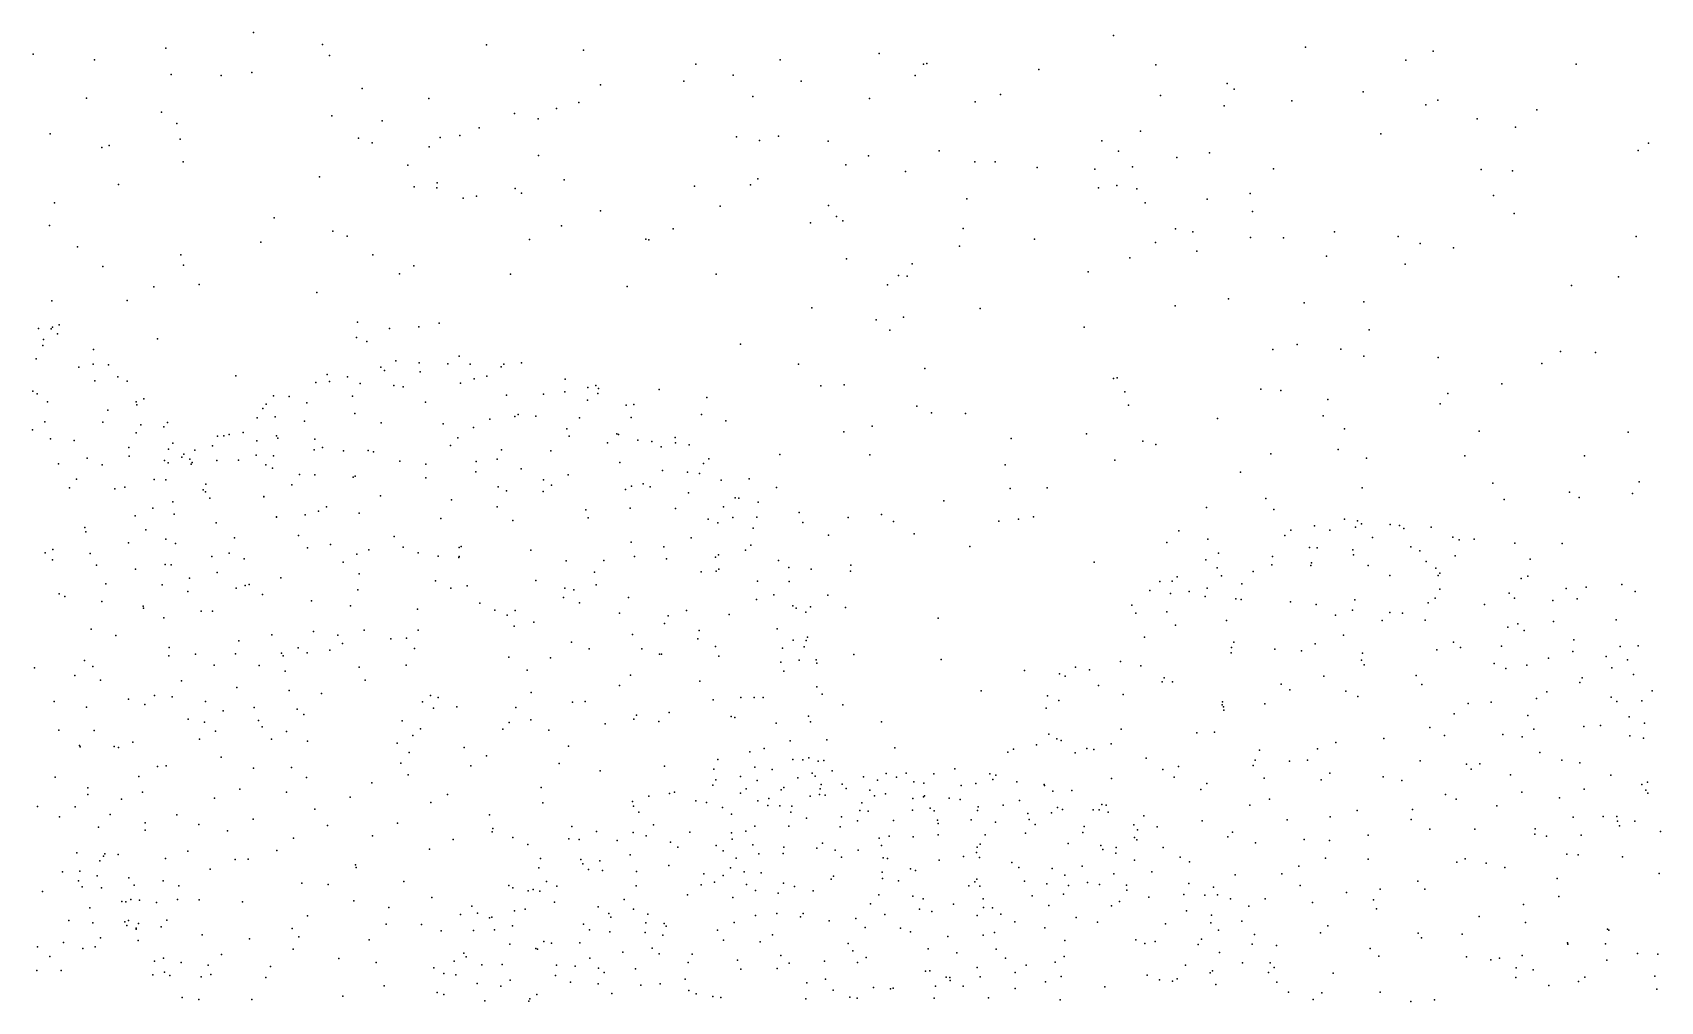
# Model space of a CAD drawing. Header units: metres. Extents: x -23.9 to 23.9, y -28.5 to 28.5.
# Drawn here: x -0.003 to 2.985, y 1.789 to 3.566 of the extents above; entities that cross this region are included whole.
import ezdxf

# ---------------------------------------------------------------- set-up
doc = ezdxf.new("R2010")
doc.units = ezdxf.units.M

msp = doc.modelspace()

# ---------------------------------------------------------------- linework, layer by layer
for p in [(0.4029, 3.566, -3.112), (1.9814, 3.5606, 14.4054), (-0.0019, 3.5265, 9.5436), (0.2415, 3.5375, 12.1666), (0.5292, 3.5441, -2.7626), (0.8306, 3.5435, -12.902), (1.0084, 3.5336, 27.9894), (1.5512, 3.5277, 10.6593), (2.3336, 3.539, 23.3848), (2.5682, 3.5318, 6.6906), (0.1105, 3.5161, 16.7064), (0.5424, 3.5241, -13.6187), (1.2148, 3.5078, 15.714), (1.3696, 3.5161, -24.7997), (1.6327, 3.5078, 19.8928), (1.6387, 3.5096, 18.6406), (1.8444, 3.4983, -0.0805), (2.0588, 3.5067, 18.7747), (2.5181, 3.5155, 7.6229), (2.8306, 3.508, 15.146), (0.2513, 3.4892, 2.0629), (0.3434, 3.4871, 24.3853), (0.3997, 3.4927, 23.6222), (1.0397, 3.4704, -1.5159), (1.1927, 3.477, 27.62), (1.2829, 3.4879, 19.7436), (1.4078, 3.4767, 2.405), (1.6174, 3.4872, 3.5758), (2.1901, 3.4728, 6.4047), (0.0959, 3.4459, 7.9904), (0.6022, 3.4636, 7.7578), (0.7242, 3.4453, 27.621), (1, 3.4378, 11.2897), (1.3194, 3.4487, 5.89), (1.5335, 3.4451, 27.3768), (1.7272, 3.4392, 1.6848), (1.7739, 3.4526, -19.542), (2.0675, 3.4507, -15.387), (2.2027, 3.4625, -0.5218), (2.3086, 3.4406, 19.3652), (2.4396, 3.4572, 8.1499), (2.5767, 3.4419, 25.5462), (0.2338, 3.4201, 1.2332), (0.5463, 3.4132, 10.9875), (0.8815, 3.4178, -21.1698), (0.9253, 3.4076, 17.7802), (0.9586, 3.4269, 13.0618), (2.1844, 3.4318, -0.027), (2.5547, 3.4332, 15.4564), (2.6489, 3.408, -21.6324), (2.7581, 3.4242, 26.7441), (0.0293, 3.38, -3.1974), (0.2617, 3.3991, 14.5991), (0.639, 3.4044, -3.3909), (0.7816, 3.3774, -2.5706), (0.8169, 3.3911, 9.4484), (2.0306, 3.3849, 6.0057), (2.4717, 3.3802, 14.7503), (2.7194, 3.3923, -15.6085), (0.124, 3.3551, 1.5545), (0.1375, 3.359, -2.5721), (0.2678, 3.3706, 17.9415), (0.5952, 3.3724, 11.4791), (0.6204, 3.3637, 13.4826), (0.7254, 3.3565, 1.7998), (0.745, 3.3735, 22.9362), (1.2894, 3.3748, -2.7157), (1.3314, 3.3678, 27.0632), (1.3665, 3.3763, 23.1184), (1.4574, 3.3668, 1.4173), (1.6613, 3.3491, 9.5461), (1.9596, 3.3673, 19.8643), (1.9904, 3.3484, -22.5595), (2.9443, 3.35, 13.5105), (2.9631, 3.3631, 22.7937), (0.2737, 3.3292, -3.4698), (0.6862, 3.3229, -15.1276), (0.926, 3.3403, 5.7624), (1.4899, 3.3234, -24.2655), (1.5316, 3.3398, 23.432), (1.7268, 3.3289, 15.6051), (1.7642, 3.3292, 2.6586), (1.8411, 3.3186, -1.232), (2.0163, 3.3197, -23.2482), (2.0976, 3.337, -17.1348), (2.1576, 3.3455, 3.0368), (0.1549, 3.2874, -19.9756), (0.5236, 3.3012, 9.101), (0.7398, 3.2904, -20.458), (0.9732, 3.2959, 16.0378), (1.3286, 3.2975, -21.5899), (1.5995, 3.3112, -18.5351), (1.9469, 3.3157, -0.7942), (2.2747, 3.3161, 15.7111), (2.6559, 3.315, 22.3293), (2.7135, 3.3125, 17.0164), (0.6977, 3.283, 5.3738), (0.7391, 3.2812, -1.7945), (0.7877, 3.2624, 16.5602), (0.8121, 3.2657, 9.9437), (0.8832, 3.2803, 14.2068), (0.8944, 3.2715, 7.8658), (1.2124, 3.2845, 0.5685), (1.3152, 3.2869, 16.8019), (1.7121, 3.2611, 10.8182), (1.9535, 3.2815, 3.3209), (1.9875, 3.2858, -2.3519), (2.0238, 3.2792, 1.7654), (2.1533, 3.2605, 27.1338), (2.232, 3.2711, -1.6731), (2.6786, 3.2672, -13.9749), (0.0373, 3.2538, 9.7411), (1.0397, 3.2391, 18.9931), (1.259, 3.2477, 24.0767), (1.4583, 3.249, 26.7028), (1.4725, 3.2285, 0.7875), (2.0392, 3.254, -22.0599), (2.2363, 3.2376, 22.4259), (2.7169, 3.234, -20.5076), (0.0285, 3.2124, -3.8068), (0.4406, 3.2262, 10.5072), (0.5482, 3.2017, -14.5043), (0.9681, 3.2118, 4.6932), (1.1728, 3.206, -14.4661), (1.4251, 3.2173, 3.9338), (1.4846, 3.2207, 10.1591), (1.7052, 3.2067, 27.1903), (2.0951, 3.2063, 17.3598), (2.127, 3.2004, 5.7233), (2.3867, 3.2005, -21.1891), (0.0795, 3.173, 16.7317), (0.4159, 3.1815, -12.465), (0.5745, 3.1926, 13.7819), (0.9092, 3.1862, 8.9874), (1.1228, 3.1869, -18.4403), (1.1285, 3.1861, 9.5283), (1.6984, 3.1745, 2.1843), (1.8365, 3.1873, 18.5827), (2.0583, 3.1813, -2.002), (2.233, 3.1903, -25.6652), (2.2933, 3.1896, 2.2371), (2.5039, 3.1919, -19.8743), (2.5444, 3.1789, 13.4713), (2.6056, 3.1711, 22.9679), (2.9404, 3.1918, -1.0533), (0.2695, 3.1586, -17.9841), (0.2742, 3.1396, 7.968), (0.6218, 3.1582, 24.264), (0.6971, 3.138, 16.1615), (1.4911, 3.1512, -13.8661), (1.6117, 3.1416, -15.3665), (2.0114, 3.153, 26.7401), (2.1343, 3.1653, 14.4776), (2.3724, 3.1561, -0.6689), (2.5169, 3.1411, 22.5919), (0.1258, 3.1371, 12.2695), (0.6707, 3.1237, -18.7158), (0.8741, 3.1231, 12.9178), (1.2522, 3.1228, 8.2225), (1.5863, 3.1205, 17.0781), (1.6023, 3.1194, 11.1532), (1.9346, 3.1272, 15.8561), (2.9082, 3.1181, 10.628), (0.2196, 3.0996, 14.0175), (0.303, 3.1042, -3.9827), (0.5189, 3.0891, 1.7014), (1.0887, 3.1006, 22.8551), (1.5662, 3.1034, 8.4659), (2.1924, 3.0778, 18.8182), (2.822, 3.1019, 17.5496), (0.0327, 3.0738, 9.2968), (0.1707, 3.0746, 11.6395), (1.4275, 3.0609, 12.0094), (1.7364, 3.0601, 23.0349), (2.0946, 3.0647, 13.88), (2.3313, 3.0703, 19.4308), (2.4408, 3.072, 6.571), (0.008, 3.0231, -20.4922), (0.0313, 3.0225, 17.7119), (0.0335, 3.0258, -10.8377), (0.0459, 3.0299, -10.7139), (0.5935, 3.0348, -3.6328), (0.6521, 3.0231, 22.8812), (0.7063, 3.0265, -2.1313), (0.7437, 3.0328, 5.013), (1.5456, 3.0389, 7.9601), (1.5706, 3.0202, 5.8874), (1.5958, 3.0438, 23.6385), (1.9272, 3.0258, -23.9594), (2.4504, 3.0206, 14.5598), (0.0161, 2.9919, -10.9807), (0.0172, 3.0029, -10.5123), (0.0431, 3.0135, -10.5876), (0.2262, 3.0046, 25.0726), (0.5917, 3.0066, -13.2089), (0.6106, 2.9992, 10.2148), (1.2967, 2.9943, 11.442), (2.3183, 2.9937, -19.3249), (0.0039, 2.9678, -11.0498), (0.1091, 2.9845, -10.7047), (0.664, 2.9637, -10.1644), (0.7069, 2.9606, -10.0108), (0.7594, 2.9586, -10.2855), (0.78, 2.9723, -10.1675), (0.8944, 2.9603, -10.1595), (2.2737, 2.985, -1.0808), (2.3984, 2.9856, -18.0629), (2.4407, 2.9727, 26.5794), (2.5775, 2.9702, 25.5381), (2.7677, 2.9588, 6.5782), (2.8019, 2.9809, 13.6825), (2.866, 2.9792, -7.1072), (0.0822, 2.9521, -10.5002), (0.1086, 2.9578, -10.9061), (0.1363, 2.9569, -10.8187), (0.1534, 2.9347, 13.2257), (0.3704, 2.9362, -2.2873), (0.5377, 2.939, 13.1843), (0.5753, 2.9348, -9.9873), (0.6364, 2.9525, -10.2354), (0.6429, 2.9461, -9.9636), (0.7083, 2.9436, -9.935), (0.8002, 2.958, -9.9727), (0.8076, 2.9308, -9.8964), (0.8312, 2.936, -10.3275), (0.857, 2.9531, -10.2593), (0.8621, 2.9581, -10.0368), (0.9749, 2.9306, -10.2112), (1.4031, 2.9578, 22.6026), (1.6352, 2.9499, 0.975), (1.9811, 2.9318, -2.2357), (1.9879, 2.9326, 8.4114), (-0.0024, 2.9083, -10.3277), (0.0056, 2.9035, 16.9995), (0.1114, 2.9275, -10.9715), (0.171, 2.9266, -10.643), (0.4392, 2.8996, 0.6578), (0.4679, 2.8986, -10.2412), (0.5168, 2.9244, -10.0745), (0.5423, 2.9258, -10.2365), (0.5841, 2.8994, -9.8683), (0.5986, 2.9223, -10.3283), (0.6601, 2.9186, -9.8802), (0.6775, 2.9161, -10.3792), (0.7825, 2.9228, -10.381), (0.867, 2.9007, -9.8314), (0.935, 2.9028, -10.3716), (0.9744, 2.9069, -9.9258), (1.0161, 2.915, -10.0272), (1.0309, 2.9187, -10.1022), (1.0345, 2.9042, -10.2548), (1.0361, 2.9132, -10.1749), (1.1473, 2.9112, -2.9403), (1.444, 2.9181, 23.9382), (1.4867, 2.92, -2.6763), (2.002, 2.9074, 1.4427), (2.2517, 2.9123, 6.2257), (2.2887, 2.9094, 22.9582), (2.5947, 2.9042, 18.9465), (2.694, 2.9215, -25.9198), (0.0246, 2.8885, -2.4291), (0.1353, 2.8733, -10.4236), (0.1872, 2.8886, -10.9101), (0.1885, 2.8835, 12.5733), (0.2014, 2.8943, -10.8339), (0.4197, 2.8764, -10.0536), (0.4258, 2.8845, -10.1667), (0.5006, 2.8867, -9.9181), (0.7182, 2.8884, -10.4531), (1.0156, 2.8917, -10.3222), (1.0868, 2.8827, -10.0206), (1.101, 2.8838, -10.1495), (1.2349, 2.8969, 7.8677), (1.62, 2.8808, -17.2842), (1.647, 2.8689, 19.8655), (2.0086, 2.8827, 19.7729), (2.3745, 2.8931, -15.9469), (2.581, 2.8849, 10.3068), (0.0194, 2.8522, -11.1776), (0.1263, 2.8517, -11.0713), (0.1959, 2.8463, -10.4871), (0.2378, 2.8432, -10.6305), (0.2451, 2.851, -10.7463), (0.4095, 2.8595, -9.9856), (0.4427, 2.8614, -10.3223), (0.4962, 2.8535, -9.8413), (0.5888, 2.8674, -9.7978), (0.6369, 2.85, -10.4912), (0.7511, 2.8482, -10.5176), (0.8062, 2.8415, -9.7266), (0.8366, 2.8571, -10.4912), (0.8823, 2.8618, 1.8063), (0.8887, 2.8658, 17.5101), (0.9207, 2.8627, -10.4629), (0.9777, 2.8392, 10.082), (1.0011, 2.8593, -10.4159), (1.096, 2.8603, -9.9497), (1.2248, 2.8655, 1.7328), (1.2697, 2.8539, -1.4675), (1.5383, 2.8443, 18.6814), (1.7095, 2.8674, -19.0629), (2.1719, 2.8585, -16.6857), (2.3664, 2.863, 10.8503), (2.4055, 2.839, 3.0801), (-0.0029, 2.8374, -10.2574), (0.03, 2.8207, 17.3825), (0.0734, 2.8179, 25.8499), (0.1873, 2.8322, -10.3814), (0.2544, 2.8128, -10.8651), (0.3366, 2.8261, -10.1061), (0.3479, 2.8265, -18.3731), (0.3577, 2.8291, -10.0255), (0.3838, 2.8327, -10.2917), (0.4087, 2.8174, -9.8748), (0.4448, 2.8263, -10.4116), (0.4475, 2.8221, 10.5288), (0.515, 2.8205, -9.7738), (0.7641, 2.8089, -10.5754), (0.7777, 2.8229, 8.3811), (0.9819, 2.8258, -10.4799), (1.0524, 2.8133, -14.0965), (1.0695, 2.8303, 8.635), (1.0725, 2.8291, -9.8331), (1.1083, 2.8185, -10.378), (1.1336, 2.8161, -20.7426), (1.1769, 2.8236, -10.1997), (1.1773, 2.8137, -9.9815), (1.2022, 2.8098, -10.0737), (1.4864, 2.8339, 15.7377), (1.7935, 2.8213, 17.1375), (1.9315, 2.8299, 16.1064), (2.0352, 2.8169, 5.862), (2.0587, 2.8105, 18.5763), (2.6523, 2.8347, -16.7805), (2.9259, 2.8334, 0.5209), (0.0971, 2.7856, -10.2977), (0.1737, 2.8048, -5.6661), (0.1745, 2.7893, 14.4869), (0.2393, 2.7809, -10.969), (0.2466, 2.8019, -10.3579), (0.2709, 2.7871, -10.5893), (0.2746, 2.7927, 23.5818), (0.2855, 2.7837, -10.6735), (0.2949, 2.7999, 0.9614), (0.3276, 2.8081, -10.2202), (0.3354, 2.7813, -10.3322), (0.3751, 2.7816, -10.3968), (0.4076, 2.7907, 4.6215), (0.4396, 2.7899, 10.875), (0.5142, 2.801, 17.6865), (0.5292, 2.8048, -10.5032), (0.568, 2.7989, 8.737), (0.613, 2.7996, 22.3967), (0.623, 2.7973, -9.6828), (0.6715, 2.7799, 24.1689), (0.8112, 2.7795, 12.6275), (0.8497, 2.7839, 6.0587), (0.858, 2.8009, -9.6792), (0.9482, 2.7989, -9.7085), (1.1512, 2.8061, -9.9115), (1.2384, 2.784, -10.1347), (1.3688, 2.7922, 4.0507), (1.534, 2.7915, 2.9699), (1.9838, 2.7818, 23.334), (2.2698, 2.7933, 0.7817), (2.3939, 2.8015, 22.6275), (2.4457, 2.7854, 2.7432), (2.6263, 2.7899, 16.9266), (2.8459, 2.79, 1.1474), (0.0445, 2.775, -11.2188), (0.1249, 2.7731, -11.1513), (0.2462, 2.7767, -10.4482), (0.2882, 2.7747, -10.8163), (0.2902, 2.7773, -10.0229), (0.4254, 2.7731, -10.4716), (0.4377, 2.7672, -9.7545), (0.487, 2.7552, -9.7014), (0.5151, 2.7547, -10.5631), (0.5854, 2.7504, 16.6458), (0.5893, 2.7527, 16.0729), (0.7189, 2.7491, -9.6157), (0.7191, 2.7743, 5.5816), (0.8106, 2.7601, -9.6277), (0.8942, 2.7661, -1.804), (0.98, 2.7549, -10.5786), (1.0749, 2.7775, -10.4875), (1.1534, 2.7627, -10.4293), (1.1993, 2.7598, -9.8867), (1.2212, 2.7575, -10.3268), (1.2287, 2.7756, -10.2573), (1.7823, 2.7732, -1.705), (2.2142, 2.7597, -18.6573), (0.0649, 2.731, -10.231), (0.078, 2.7467, 13.8243), (0.1481, 2.7291, -10.2968), (0.1662, 2.7325, 12.2671), (0.2205, 2.7461, -10.2739), (0.242, 2.7459, -10.1686), (0.3101, 2.7275, -10.4044), (0.3146, 2.7239, -10.5267), (0.315, 2.7378, 1.3108), (0.473, 2.7367, 23.0817), (0.8515, 2.733, -10.6377), (0.8668, 2.7255, 5.2187), (0.9346, 2.7241, -10.626), (0.9349, 2.7455, 0.5169), (0.9499, 2.7357, -2.362), (1.0855, 2.7279, -10.5403), (1.0968, 2.7343, 22.274), (1.1177, 2.7383, -9.7487), (1.1307, 2.7327, 24.0945), (1.2014, 2.7221, 22.8186), (1.2613, 2.7452, -10.0035), (1.3127, 2.7478, -18.777), (1.3627, 2.7317, 4.5991), (1.7914, 2.7296, 2.3239), (1.8595, 2.731, 22.1335), (2.4376, 2.7311, 1.4027), (2.6778, 2.7397, 18.6173), (2.8182, 2.7232, 13.4493), (2.9342, 2.7207, 15.7502), (2.9461, 2.7418, -16.292), (0.2178, 2.6936, -10.0417), (0.2545, 2.7055, -9.9277), (0.3226, 2.712, -10.6361), (0.4216, 2.7145, 17.011), (0.4217, 2.715, -9.7083), (0.5366, 2.6965, -10.6235), (0.6357, 2.7165, -10.6441), (0.7663, 2.7088, -9.5794), (0.85, 2.6965, -9.583), (1.0129, 2.6905, -10.616), (1.094, 2.694, -9.6807), (1.1772, 2.6932, -9.7631), (1.2656, 2.6964, -10.3384), (1.2867, 2.7127, -10.235), (1.2937, 2.7122, -10.0565), (1.3291, 2.705, 10.1953), (1.6696, 2.7072, -2.4378), (2.152, 2.695, 3.5963), (2.2607, 2.7114, 17.1441), (2.2754, 2.691, 16.0971), (2.6984, 2.7097, 19.2972), (2.8359, 2.7131, 10.1038), (0.1856, 2.6794, -10.1563), (0.2571, 2.6827, -15.1381), (0.3341, 2.6669, -10.8398), (0.4446, 2.6777, -9.6531), (0.4448, 2.6772, -10.6145), (0.4973, 2.6814, -4.9952), (0.5221, 2.6885, -4.1254), (0.5965, 2.6845, -9.589), (0.7463, 2.6747, -10.6894), (0.8786, 2.671, -10.6771), (1.0167, 2.6763, -9.622), (1.2373, 2.6734, -9.8106), (1.2551, 2.6671, -10.4108), (1.2823, 2.6767, 19.4712), (1.3263, 2.6775, -10.132), (1.4042, 2.6856, 0.7373), (1.4113, 2.6674, 11.9774), (1.494, 2.6765, 23.5465), (1.5555, 2.682, -21.1433), (1.5773, 2.669, 10.471), (1.7708, 2.6699, -24.2839), (1.8071, 2.6737, 8.8764), (1.8344, 2.6778, 7.7317), (2.3503, 2.6612, -13.5079), (2.4055, 2.6733, -22.6912), (2.4294, 2.6706, -13.4402), (2.4362, 2.6653, -13.5574), (2.4892, 2.6638, 13.7872), (2.5063, 2.6618, -13.4274), (0.093, 2.6581, -10.217), (0.0951, 2.6506, -11.2466), (0.1733, 2.6303, -10.0436), (0.205, 2.6539, -9.9599), (0.242, 2.6368, -9.8426), (0.3675, 2.6394, -9.687), (0.4853, 2.6435, -9.6066), (0.6607, 2.6418, -6.4986), (1.096, 2.6312, -9.6324), (1.2063, 2.6395, -10.5079), (1.3201, 2.6571, -9.9741), (1.4584, 2.6443, 1.559), (1.6151, 2.6465, 10.8292), (2.079, 2.6308, 8.6476), (2.101, 2.652, -13.8547), (2.1545, 2.637, 2.2532), (2.2958, 2.6437, -13.6075), (2.3065, 2.6534, -13.411), (2.3785, 2.6535, -13.6049), (2.4254, 2.6586, -13.3374), (2.4564, 2.64, -13.6685), (2.5143, 2.6566, -13.5568), (2.5645, 2.659, -13.4851), (2.6044, 2.6408, -13.5703), (2.616, 2.6354, -13.3625), (2.6433, 2.6369, -13.4853), (2.7182, 2.6297, -20.8699), (0.0205, 2.6116, -11.315), (0.0343, 2.6177, -17.9233), (0.1028, 2.6107, -10.1333), (0.2594, 2.6289, -11.0741), (0.3263, 2.6048, -10.9534), (0.3581, 2.6111, 8.1535), (0.3857, 2.6006, -6.1248), (0.5017, 2.6207, -10.6633), (0.5443, 2.627, -9.5701), (0.5926, 2.6096, 24.6415), (0.6145, 2.6172, 21.8296), (0.6776, 2.6222, -9.5305), (0.705, 2.6121, -10.7271), (0.7414, 2.6056, -14.5603), (0.7794, 2.6034, -6.0799), (0.7799, 2.6051, 11.1986), (0.7803, 2.6215, -9.5206), (0.7836, 2.6234, -10.7241), (0.9118, 2.6167, -10.7102), (1.1023, 2.6049, -10.6287), (1.1556, 2.623, -9.6714), (1.1607, 2.6006, -10.589), (1.2509, 2.604, 5.9757), (1.2561, 2.6083, 7.683), (1.3058, 2.6166, -10.3786), (1.3153, 2.6261, -9.9074), (1.7175, 2.6232, 15.902), (2.174, 2.6114, -13.5416), (2.2728, 2.605, -25.3515), (2.3411, 2.6218, -13.2485), (2.3552, 2.6207, -13.7041), (2.4206, 2.6174, -13.7349), (2.422, 2.6081, -13.1827), (2.5271, 2.6231, -13.2511), (2.5434, 2.6157, -13.7088), (2.6082, 2.6062, -13.2444), (2.746, 2.6001, -13.4644), (2.8049, 2.6292, 6.4636), (0.0338, 2.5988, -10.1388), (0.1145, 2.5892, -10.0302), (0.1858, 2.5821, -9.888), (0.2408, 2.5904, -20.4819), (0.2514, 2.59, 5.7867), (0.3358, 2.576, -9.6619), (0.5675, 2.5946, 0.7516), (0.5968, 2.5733, -10.7311), (0.9765, 2.5971, -9.5486), (1.0287, 2.5763, 21.8439), (1.0455, 2.5976, -9.5772), (1.2244, 2.5769, -9.7011), (1.2517, 2.5781, 12.3186), (1.2571, 2.5818, -10.4979), (1.3663, 2.598, -10.2391), (1.3853, 2.5852, -10.104), (1.426, 2.5816, -1.7446), (1.4986, 2.578, 4.9723), (1.4994, 2.5895, 18.9765), (1.9455, 2.5947, -15.9925), (2.151, 2.5991, -13.3693), (2.1715, 2.5846, -13.2768), (2.1794, 2.5699, -13.7119), (2.2379, 2.5775, -13.1928), (2.2721, 2.5896, -13.7555), (2.3437, 2.5883, -13.1591), (2.3449, 2.5937, -13.776), (2.4485, 2.5887, -13.8012), (2.4886, 2.5705, -13.1253), (2.5552, 2.5961, 26.1444), (2.5729, 2.5839, 16.4857), (2.5775, 2.5705, -13.8009), (2.5805, 2.5745, 11.3358), (0.1313, 2.5547, -11.2521), (0.2352, 2.5529, -11.1401), (0.2824, 2.5411, -11.0749), (0.2849, 2.5652, -9.7116), (0.3708, 2.5472, -10.8448), (0.3872, 2.5517, -9.6136), (0.3944, 2.5539, -10.7546), (0.4528, 2.5658, -9.5722), (0.5942, 2.5438, -9.5056), (0.737, 2.5606, -9.491), (0.7648, 2.547, -10.7626), (0.7951, 2.5516, 22.8447), (0.9208, 2.5612, -9.5092), (0.974, 2.5469, -2.6702), (0.9906, 2.5437, -6.3887), (1.0315, 2.553, -3.1395), (1.328, 2.56, -9.8453), (1.3858, 2.559, -10.0307), (2.0477, 2.5429, -13.5187), (2.0662, 2.559, -13.4484), (2.0892, 2.56, -13.3441), (2.0982, 2.5677, -13.5912), (2.1204, 2.5409, -13.2284), (2.1532, 2.5472, 16.4408), (2.2168, 2.5551, -13.7818), (2.5805, 2.5452, 16.0401), (2.7295, 2.5647, -13.2576), (2.7415, 2.5693, -13.6627), (2.8122, 2.5462, -13.3931), (2.8487, 2.549, -17.7714), (2.9144, 2.5535, 19.0089), (2.9388, 2.541, 16.1533), (0.0458, 2.5364, -11.3145), (0.0561, 2.5316, -10.0657), (0.1241, 2.5224, -9.9796), (0.2, 2.5143, 22.2123), (0.2008, 2.5101, -9.7958), (0.4194, 2.5354, 5.4072), (0.5094, 2.5239, -10.7156), (0.5805, 2.5148, -2.4085), (0.8184, 2.5198, -9.4804), (0.9714, 2.53, -10.7301), (1.0011, 2.5199, -9.5244), (1.0912, 2.5301, -9.5729), (1.3259, 2.526, -10.4351), (1.3577, 2.5349, -10.3537), (1.3926, 2.5146, -9.966), (1.399, 2.5103, -2.1098), (1.4248, 2.5125, 6.3302), (1.4569, 2.534, 22.1604), (1.4892, 2.5117, 5.3126), (2.0151, 2.5161, -13.3981), (2.0861, 2.5373, -13.6661), (2.1497, 2.5318, -13.7753), (2.2059, 2.5276, -13.1298), (2.2154, 2.526, 16.8067), (2.3063, 2.522, -13.0717), (2.3533, 2.5169, -13.8899), (2.4243, 2.5254, 22.4277), (2.5588, 2.52, -13.0676), (2.5718, 2.5284, -13.8622), (2.6623, 2.5173, -4.4562), (2.7073, 2.538, -13.7743), (2.7174, 2.5288, -13.1619), (2.7874, 2.5245, -13.6937), (2.8323, 2.5273, -13.5843), (0.2379, 2.4928, -9.7326), (0.3065, 2.505, -9.6524), (0.3272, 2.5047, -10.9958), (0.7039, 2.5084, 1.5138), (0.8455, 2.5067, -0.4584), (0.8683, 2.4976, 8.4995), (0.8829, 2.5059, -10.7633), (0.9174, 2.4845, 0.7394), (1.0745, 2.5012, -10.6971), (1.1568, 2.482, -10.6474), (1.1636, 2.496, -9.6097), (1.1975, 2.506, 11.1385), (1.2759, 2.4989, -9.7243), (1.4163, 2.5029, -10.1222), (1.6595, 2.4917, -17.5915), (2.022, 2.5013, -13.6444), (2.0792, 2.5038, -13.7352), (2.1888, 2.488, -13.8601), (2.3887, 2.4973, -13.0191), (2.4202, 2.5067, -13.9187), (2.4743, 2.4875, -13.0071), (2.4882, 2.5026, 6.752), (2.5118, 2.5012, -18.2746), (2.5535, 2.4884, -13.9234), (2.7236, 2.4815, -13.844), (2.7889, 2.4858, -13.7798), (2.9039, 2.4887, -13.4826), (0.1045, 2.4718, 17.8817), (0.1502, 2.46, -9.8536), (0.4362, 2.4614, -10.746), (0.5126, 2.4673, -9.5075), (0.5575, 2.4607, 1.0788), (0.6056, 2.4698, -9.4752), (0.6546, 2.4539, 23.2819), (0.6834, 2.4556, 23.79), (0.705, 2.4702, -9.4629), (0.8814, 2.4772, -9.4728), (1.0985, 2.4619, -9.5501), (1.2181, 2.4544, -9.6315), (1.221, 2.4694, 23.7438), (1.3636, 2.4726, -10.4015), (1.3931, 2.4519, -9.9045), (1.4173, 2.4511, -10.2734), (1.4194, 2.4573, -10.01), (2.0381, 2.4573, -13.1718), (2.0949, 2.4789, -13.8016), (2.4034, 2.461, -22.2364), (2.7048, 2.4753, -13.0805), (2.7352, 2.4691, -7.3685), (2.8264, 2.4523, -13.1565), (0.2475, 2.423, 22.656), (0.2477, 2.4385, -11.1461), (0.2961, 2.4259, -11.0752), (0.3694, 2.4265, -9.576), (0.3758, 2.4502, -10.8712), (0.454, 2.4277, -9.5171), (0.4573, 2.4229, 8.6719), (0.4848, 2.4376, 11.5069), (0.501, 2.4282, 18.008), (0.5426, 2.4331, -10.7614), (0.5659, 2.4458, -5.6125), (0.6982, 2.4362, -15.7856), (0.8713, 2.4207, 10.5167), (0.9861, 2.4477, -10.7544), (1.0191, 2.4359, -9.4996), (1.1154, 2.4359, 8.854), (1.1479, 2.4257, 5.3721), (1.1513, 2.4261, 4.1473), (1.2504, 2.4399, -10.5891), (1.2567, 2.4221, -0.5766), (1.3736, 2.4368, 3.1222), (1.4134, 2.4396, 3.6572), (1.5046, 2.4255, -19.441), (2.1973, 2.4283, -13.0048), (2.198, 2.4384, -13.9317), (2.202, 2.4478, 10.6948), (2.2776, 2.435, -13.9705), (2.3264, 2.4322, 0.5644), (2.3515, 2.4452, -12.9714), (2.4384, 2.4276, -12.9443), (2.5749, 2.4338, -19.6899), (2.6052, 2.4479, -4.894), (2.6182, 2.4385, -12.9883), (2.6935, 2.4405, 0.3876), (2.8243, 2.4308, -13.8177), (2.8853, 2.4216, -17.3112), (2.9111, 2.4402, -13.2746), (2.9444, 2.4413, -13.5294), (0.0007, 2.4008, -11.353), (0.0924, 2.4145, -6.4609), (0.1075, 2.4033, -9.9384), (0.3306, 2.4059, -10.9995), (0.4132, 2.4049, -10.8031), (0.4607, 2.3951, -10.7378), (0.5964, 2.4019, -3.4369), (0.6831, 2.4056, 12.4312), (0.9049, 2.3964, -10.7901), (0.948, 2.4191, -9.4722), (1.3708, 2.411, -9.8178), (1.376, 2.3951, -10.4196), (1.4043, 2.4152, -10.3337), (1.4353, 2.4155, -10.1846), (1.4366, 2.4093, -10.0681), (1.6648, 2.4162, 3.4192), (1.8178, 2.3962, 2.1534), (1.9115, 2.4022, -13.322), (1.9371, 2.3975, -13.692), (1.9944, 2.4123, 0.462), (2.0317, 2.4043, -13.1157), (2.4367, 2.415, -14.0093), (2.4411, 2.4063, 19.6154), (2.68, 2.4086, 9.8541), (2.7015, 2.3999, -12.9963), (2.7399, 2.4061, -13.9267), (2.7798, 2.4186, -13.0701), (2.8957, 2.4007, -13.1704), (2.9247, 2.4157, -13.6827), (0.0749, 2.3866, -2.7047), (0.1218, 2.3784, -11.2678), (0.2708, 2.3772, -9.6479), (0.3719, 2.365, -10.8737), (0.6074, 2.3785, -10.7907), (1.0742, 2.3686, -5.9897), (1.0944, 2.3873, -9.5296), (1.2222, 2.3765, 10.813), (1.4367, 2.3662, 2.4048), (1.8819, 2.3902, -13.4769), (1.8927, 2.3858, -13.5724), (1.9538, 2.3684, -13.1669), (2.0705, 2.375, -23.3984), (2.0744, 2.3825, -13.8934), (2.0898, 2.375, -13.0283), (2.2888, 2.3707, -14.0189), (2.3048, 2.3608, 11.0803), (2.3673, 2.3858, -14.0199), (2.5371, 2.387, -12.9304), (2.5473, 2.3705, -14.0242), (2.8371, 2.3741, -13.8617), (2.8414, 2.3825, -13.0956), (2.936, 2.3889, 6.7454), (0.0368, 2.3392, -11.3213), (0.1734, 2.3434, -9.7722), (0.2034, 2.3337, -11.1888), (0.221, 2.3503, -9.7054), (0.2536, 2.3479, -11.12), (0.3146, 2.3393, -11.0221), (0.4679, 2.3596, -9.503), (0.5274, 2.3537, -0.741), (0.7131, 2.3386, 16.1311), (0.7276, 2.3503, -9.4387), (0.7419, 2.3462, -10.8099), (0.9126, 2.3556, 1.081), (0.9885, 2.3378, -0.9902), (1.0112, 2.3389, -9.485), (1.2465, 2.342, -20.277), (1.2971, 2.3466, -10.5479), (1.3214, 2.3468, -9.7335), (1.3379, 2.3464, -18.2915), (1.4467, 2.3529, -10.1465), (1.4843, 2.3329, -15.9706), (1.7382, 2.3589, 19.3613), (1.8604, 2.3493, -13.4188), (1.881, 2.3412, -13.6534), (1.999, 2.3523, -13.8481), (2.1808, 2.333, -14.0025), (2.1811, 2.3383, -12.9458), (2.2592, 2.3348, -12.9112), (2.4079, 2.3583, 23.115), (2.4296, 2.3481, -14.0552), (2.6321, 2.3357, -14.0246), (2.6744, 2.3382, -12.9391), (2.7578, 2.3446, -13.9593), (2.7766, 2.3571, -13.0081), (2.8949, 2.3472, -13.8298), (2.9051, 2.3391, -13.1207), (2.9512, 2.3402, -13.7481), (2.9703, 2.3587, -13.272), (0.0962, 2.3288, -9.9461), (0.2827, 2.307, -9.6257), (0.313, 2.3011, 24.6087), (0.3467, 2.3218, -10.926), (0.4036, 2.3283, -9.5378), (0.4117, 2.3046, -10.8091), (0.4829, 2.3248, -3.9916), (0.4948, 2.3154, 17.2852), (0.6754, 2.3036, -10.8072), (0.7332, 2.3268, 17.5353), (0.776, 2.3295, 16.6981), (0.8841, 2.3284, 11.578), (0.9118, 2.3055, -10.7997), (1.101, 2.3065, 12.0769), (1.1058, 2.3142, -9.5269), (1.1469, 2.3022, 16.8901), (1.1655, 2.3191, -9.5692), (1.2796, 2.3117, -9.6664), (1.2863, 2.3097, 0.9933), (1.4217, 2.3124, -10.3182), (1.4251, 2.302, -9.9315), (1.5553, 2.3021, 7.6193), (1.8578, 2.3267, -13.3286), (2.1834, 2.3292, 22.1812), (2.1837, 2.3232, 4.857), (2.6063, 2.3166, -12.8961), (2.7417, 2.3132, -12.9506), (2.9279, 2.3112, 18.7112), (0.0456, 2.2866, -10.0422), (0.11, 2.2857, -9.8927), (0.3329, 2.2849, -4.6425), (0.4188, 2.293, -0.406), (0.4631, 2.2841, -10.755), (0.6953, 2.277, -9.4354), (0.7089, 2.2893, 4.2607), (0.8606, 2.2883, 8.1434), (0.8721, 2.3006, -9.4417), (0.9446, 2.2867, 5.0039), (1.0484, 2.2979, -10.7531), (1.3621, 2.2993, -9.782), (1.8627, 2.2794, 8.8766), (1.9952, 2.2884, -20.939), (2.134, 2.2815, -14.0189), (2.1669, 2.283, 8.4953), (2.4772, 2.2713, -14.0971), (2.5617, 2.2915, 25.737), (2.5888, 2.2769, -14.0814), (2.696, 2.2784, -12.9075), (2.7311, 2.2742, 19.4803), (2.7528, 2.2885, -14.0039), (2.8447, 2.2933, -13.9332), (2.8751, 2.295, -13.0418), (2.9292, 2.2763, -13.851), (2.9542, 2.2722, 9.3014), (2.9557, 2.2993, -13.15), (0.0835, 2.2587, -11.2705), (0.0846, 2.2559, -9.9746), (0.1469, 2.2569, -11.2247), (0.1551, 2.2546, -9.792), (0.1814, 2.2648, -3.0375), (0.3035, 2.27, -11.0206), (0.436, 2.2703, -2.6625), (0.5018, 2.2663, 11.8214), (0.6664, 2.2625, 21.6312), (0.6882, 2.2459, -3.0089), (0.7896, 2.2545, -10.8126), (0.9808, 2.2571, 22.9421), (1.3135, 2.2466, -10.5298), (1.3401, 2.2528, -9.7165), (1.388, 2.2671, -13.9725), (1.4552, 2.2689, -10.1249), (1.5801, 2.2544, 6.7455), (1.7872, 2.2464, -13.5483), (1.7979, 2.2516, -13.4392), (1.8402, 2.2594, -13.2679), (1.8773, 2.2704, -13.7563), (1.8849, 2.2679, -13.1674), (1.911, 2.2453, -13.827), (1.9321, 2.2529, -13.0932), (1.945, 2.2512, 1.8302), (1.9771, 2.2616, -13.0372), (2.2492, 2.25, -12.8657), (2.3556, 2.2521, 13.899), (2.3893, 2.2638, -12.8454), (2.7641, 2.2459, -12.929), (0.2263, 2.2198, -11.1082), (0.2421, 2.2212, -9.6743), (0.3432, 2.2372, -10.8808), (0.4024, 2.2171, -10.7925), (0.4726, 2.2183, -9.4999), (0.6734, 2.2259, -10.8029), (0.8013, 2.2213, 17.9982), (0.8306, 2.2397, -9.4401), (0.9638, 2.2253, -9.4687), (1.039, 2.2118, -10.7496), (1.1571, 2.2206, -9.5672), (1.2474, 2.2152, -9.5924), (1.2552, 2.2327, -10.6012), (1.323, 2.2187, -9.6255), (1.3545, 2.2147, -13.609), (1.3929, 2.2325, -10.3928), (1.4108, 2.232, -0.2884), (1.422, 2.2358, -10.3112), (1.439, 2.2295, -10.229), (1.4496, 2.231, -9.9183), (1.4648, 2.212, -9.9935), (1.6899, 2.2157, -9.6599), (2.0412, 2.2353, -13.9724), (2.072, 2.2143, -15.6829), (2.1005, 2.22, -12.9232), (2.2377, 2.2216, -20.2377), (2.2412, 2.2316, -14.0828), (2.3042, 2.2295, 6.8927), (2.3376, 2.2314, -14.1045), (2.5444, 2.2301, 26.1503), (2.6295, 2.224, -12.8588), (2.6378, 2.2148, -23.3569), (2.6539, 2.2248, -14.0762), (2.8041, 2.2315, -8.3924), (2.8371, 2.2265, -12.9735), (0.0385, 2.2004, -21.4084), (0.1919, 2.2015, -9.7501), (0.5002, 2.2, -10.756), (0.6201, 2.1897, -9.4538), (0.6863, 2.2047, -5.2588), (0.9304, 2.1814, -14.4643), (1.2457, 2.1859, -13.7795), (1.2514, 2.1952, 15.9467), (1.2966, 2.2019, -13.5525), (1.3269, 2.194, -13.4659), (1.3762, 2.1817, -9.6955), (1.4021, 2.1989, -13.7641), (1.4281, 2.2077, -13.6601), (1.4335, 2.202, -13.5445), (1.4444, 2.1869, -10.0588), (1.4831, 2.1876, -9.6918), (1.5222, 2.201, -13.6262), (1.5481, 2.1946, -9.7486), (1.5638, 2.2071, -7.0218), (1.5827, 2.2003, -9.5986), (1.6007, 2.2077, -9.6863), (1.6149, 2.1916, -9.5066), (1.6333, 2.1892, -9.8394), (1.6516, 2.2068, -9.7448), (1.7017, 2.1848, -9.4765), (1.7288, 2.1885, -13.5762), (1.7545, 2.2066, -13.6914), (1.7595, 2.1961, -9.7778), (1.7655, 2.204, -9.7019), (1.8036, 2.1917, -9.5615), (1.8539, 2.187, -9.6262), (1.8546, 2.1854, -13.7819), (1.9777, 2.1977, -13.0029), (2.0923, 2.2002, -14.0237), (2.1527, 2.1885, 8.168), (2.2578, 2.1983, 0.0255), (2.3623, 2.1954, -12.8243), (2.3785, 2.2077, 18.2759), (2.4765, 2.2008, 22.7598), (2.5103, 2.1944, -12.8241), (2.7102, 2.2049, 14.5256), (2.894, 2.204, -13.9384), (2.9513, 2.1867, 19.1035), (2.9616, 2.1914, -13.0873), (0.0987, 2.1687, -9.9618), (0.0988, 2.181, -11.2265), (0.1602, 2.1601, -9.8042), (0.1987, 2.1727, 8.4317), (0.331, 2.1617, -10.861), (0.3777, 2.1783, 22.8686), (0.4631, 2.1731, -6.9647), (0.5803, 2.1635, -10.7791), (0.7283, 2.1542, -10.801), (0.7586, 2.1688, -9.4405), (0.9335, 2.1531, -10.7801), (1.0981, 2.1556, -9.5355), (1.1284, 2.1656, -13.5882), (1.1663, 2.1704, -13.7346), (1.1757, 2.173, -13.5085), (1.2143, 2.1568, -10.6299), (1.2344, 2.154, -13.3836), (1.2967, 2.1712, -13.8381), (1.3067, 2.1792, 2.7117), (1.3281, 2.1572, -10.4903), (1.3487, 2.161, 1.3914), (1.3713, 2.1771, -13.404), (1.4245, 2.1658, -10.2811), (1.4414, 2.1683, 9.2949), (1.4429, 2.1792, -10.1448), (1.4518, 2.1671, -13.4019), (1.4906, 2.1796, -9.5532), (1.5195, 2.1536, -13.8621), (1.5341, 2.1767, -13.4644), (1.5423, 2.1659, -9.8753), (1.5626, 2.1698, -13.7725), (1.6132, 2.1614, -13.5561), (1.6325, 2.1641, 1.7241), (1.6341, 2.166, -9.4272), (1.6793, 2.1621, -9.9286), (1.6998, 2.1594, -13.4842), (1.8088, 2.1575, -9.8983), (1.8696, 2.1748, -9.7653), (1.9049, 2.1761, -13.8593), (2.1415, 2.1775, -12.8801), (2.2674, 2.1602, -14.1176), (2.5906, 2.1689, -14.1193), (2.61, 2.1599, -12.8289), (2.7307, 2.1731, -14.0659), (2.8002, 2.1622, -12.9201), (2.8451, 2.1785, -21.9396), (2.9582, 2.1767, 25.3117), (2.9623, 2.1713, -13.868), (0.0059, 2.1463, -11.2788), (0.0467, 2.1275, -10.1425), (0.0754, 2.1461, -10.068), (0.1393, 2.1321, 17.1337), (0.2619, 2.1312, -10.9834), (0.4018, 2.1232, -9.558), (0.5151, 2.1415, -9.494), (0.8358, 2.1312, -9.4529), (1.1002, 2.1474, -13.5191), (1.1101, 2.136, -13.4463), (1.2635, 2.1448, -13.9013), (1.2799, 2.1327, -10.554), (1.3469, 2.1484, -13.3296), (1.3685, 2.148, -9.5995), (1.3889, 2.136, -9.5138), (1.3907, 2.1472, -10.3702), (1.4176, 2.1249, -13.9568), (1.4817, 2.1276, -13.3096), (1.5158, 2.1391, -9.3958), (1.5311, 2.138, -9.9499), (1.6125, 2.1398, -9.9718), (1.6445, 2.1437, -9.3614), (1.6521, 2.1384, -13.7683), (1.6579, 2.1216, -13.4371), (1.72, 2.1221, -13.361), (1.7314, 2.1392, -9.9739), (1.7327, 2.1457, -13.7508), (1.779, 2.1488, -24.2825), (1.8237, 2.1338, -14.0798), (1.8263, 2.1229, -13.1704), (1.8673, 2.1348, -9.4176), (1.8782, 2.145, -9.876), (1.8874, 2.1413, -13.0899), (1.9437, 2.1404, -13.9332), (1.9551, 2.1403, -9.7993), (1.96, 2.1501, -9.7034), (1.968, 2.1488, 23.373), (1.9712, 2.1359, -9.5454), (2.0368, 2.1295, -12.9311), (2.2313, 2.1489, -12.8357), (2.2998, 2.1224, -12.808), (2.3787, 2.1279, -12.7996), (2.4285, 2.139, 14.2108), (2.5276, 2.1228, 0.5826), (2.5303, 2.141, 8.8153), (2.6846, 2.1477, -12.8512), (2.8247, 2.1272, 13.2839), (2.8803, 2.1285, -3.9856), (2.9049, 2.1285, -13.9605), (0.1182, 2.1088, 18.3368), (0.2038, 2.1029, -11.0581), (0.2041, 2.1164, -9.7561), (0.3023, 2.1138, -10.8006), (0.3552, 2.1018, -10.7194), (0.5384, 2.1118, -10.7526), (0.621, 2.0925, -9.4742), (0.6668, 2.1161, -10.786), (0.8405, 2.0999, -5.6806), (0.842, 2.1063, -10.7841), (0.987, 2.1097, -10.7507), (1.0325, 2.1006, -13.7899), (1.0993, 2.0991, -13.365), (1.1232, 2.0929, -10.6741), (1.137, 2.1128, -13.8883), (1.2038, 2.0998, -9.6016), (1.2802, 2.0981, -9.5516), (1.3065, 2.1016, -13.262), (1.3226, 2.1106, -13.9773), (1.3854, 2.1108, -13.2653), (1.4798, 2.1092, -10.0796), (1.5113, 2.1204, -13.9439), (1.5695, 2.0924, -10.0335), (1.5774, 2.1207, -13.3544), (1.6594, 2.1156, -10.0189), (1.6597, 2.0946, -13.8762), (1.7459, 2.0949, -9.2963), (1.7644, 2.1178, -13.2626), (1.8195, 2.0978, -7.3149), (1.8377, 2.1137, -13.8007), (1.9249, 2.0992, -13.0236), (1.9275, 2.1099, -9.9174), (2.0183, 2.113, -9.5923), (2.0253, 2.1037, -9.7716), (2.0615, 2.1091, -14.0337), (2.1437, 2.1205, -14.0852), (2.1999, 2.0993, -25.3953), (2.4487, 2.0938, -12.7907), (2.5621, 2.1049, -12.8049), (2.6448, 2.1049, 7.4291), (2.7549, 2.0959, -14.0739), (2.7552, 2.1058, 18.4786), (2.7762, 2.0919, -15.7958), (2.8394, 2.0942, -14.0152), (2.9063, 2.1197, -5.3073), (2.9099, 2.111, 8.9212), (2.9382, 2.1199, -13.0163), (2.9852, 2.1005, -13.0794), (0.282, 2.0645, -9.6782), (0.4455, 2.0658, -10.6952), (0.4759, 2.0886, -9.5259), (0.7255, 2.0686, -9.4704), (0.7692, 2.0859, -10.7853), (0.8789, 2.0898, 6.5388), (0.9063, 2.0767, -10.766), (0.9817, 2.0872, -13.6623), (1.0005, 2.0863, -13.4901), (1.0704, 2.0845, -13.8908), (1.1682, 2.0812, -13.9685), (1.1818, 2.0723, -10.6241), (1.252, 2.0753, -14.0131), (1.265, 2.0653, 4.5168), (1.2815, 2.0869, 21.8506), (1.3195, 2.0765, -9.4721), (1.3759, 2.0721, -10.3471), (1.4366, 2.0703, -13.2178), (1.447, 2.0795, -10.2267), (1.4704, 2.0668, 0.7351), (1.5127, 2.0666, -13.2286), (1.551, 2.0884, -9.2978), (1.5557, 2.0751, -13.9868), (1.6136, 2.0912, -13.9299), (1.7295, 2.0622, -13.8968), (1.7311, 2.0723, 0.1605), (1.7365, 2.0777, -10.0636), (1.898, 2.0788, -13.9092), (1.9582, 2.075, -9.3615), (1.9614, 2.0677, -9.9801), (1.9859, 2.0715, -17.5986), (2.0201, 2.0896, -9.8451), (2.0243, 2.0856, -9.4853), (2.0726, 2.0716, -9.5681), (2.1913, 2.0908, -12.8389), (2.2422, 2.0802, -14.1251), (2.3312, 2.0859, -14.1442), (2.3778, 2.0843, 10.4377), (0.0783, 2.0617, -10.1418), (0.1208, 2.0467, -10.0461), (0.1275, 2.0555, -11.106), (0.1299, 2.0599, -9.9579), (0.1543, 2.0584, -9.8915), (0.241, 2.0514, -10.8982), (0.3693, 2.0495, -0.8859), (0.3931, 2.0502, -9.594), (0.5899, 2.0394, -10.7451), (0.5914, 2.0345, -9.5025), (0.9265, 2.0341, -13.4878), (0.9296, 2.0515, -13.5909), (1.0036, 2.0491, -13.3825), (1.0074, 2.0415, -10.7173), (1.0382, 2.0472, -13.3207), (1.0938, 2.0577, -13.9586), (1.1649, 2.0384, -13.2212), (1.2783, 2.034, -6.1562), (1.2884, 2.0517, -1.0606), (1.3302, 2.0598, -14.0517), (1.3751, 2.0606, -9.3504), (1.4819, 2.0534, -14.0458), (1.5582, 2.0522, 3.3081), (1.5664, 2.051, -10.092), (1.6089, 2.0323, -13.2331), (1.6615, 2.0479, -10.1164), (1.7062, 2.0546, 9.9069), (1.7354, 2.0528, -13.2066), (1.7948, 2.0437, -9.2332), (1.8076, 2.0348, -13.1588), (1.8684, 2.0327, -9.2486), (1.9239, 2.0371, 9.3032), (1.9858, 2.061, 6.8576), (2.0199, 2.0483, -9.9454), (2.1036, 2.0534, -9.7409), (2.1209, 2.045, -9.6168), (2.3212, 2.0369, 7.8424), (2.3703, 2.0521, -0.2878), (2.449, 2.0501, 10.0798), (2.6117, 2.0443, -12.8092), (2.6269, 2.0504, 9.3213), (2.6651, 2.0429, -19.1305), (2.6995, 2.0348, -12.839), (2.8134, 2.0592, -22.8239), (2.8344, 2.058, -12.9206), (2.9158, 2.0542, -12.984), (0.0523, 2.027, -6.7157), (0.0813, 2.0103, -10.3531), (0.0836, 2.0281, -10.2521), (0.1154, 2.0197, 22.0917), (0.1741, 2.0155, 21.4883), (0.1837, 2.0023, -10.9508), (0.2366, 2.0102, -10.7557), (0.3234, 2.0317, -10.6448), (0.4911, 2.0061, 7.1153), (0.5396, 2.0037, -10.7119), (0.6787, 2.009, -1.1541), (0.9402, 2.009, -13.8517), (1.0177, 2.0313, -9.5376), (1.0433, 2.0295, -19.6222), (1.1057, 2.0275, -7.2862), (1.2244, 2.0032, -10.5532), (1.2295, 2.0233, -9.4964), (1.2488, 2.0077, -14.1007), (1.2645, 2.02, -13.1583), (1.3033, 2.0267, -9.3816), (1.3075, 2.0036, -10.4397), (1.3345, 2.0251, 6.6457), (1.3756, 2.0061, -13.1296), (1.4629, 2.0133, -10.1801), (1.4673, 2.0187, -9.2379), (1.5567, 2.0262, -14.0556), (1.557, 2.0146, -13.1776), (1.5868, 2.01, -10.1454), (1.6177, 2.0295, -9.2026), (1.7265, 2.0085, -25.0412), (1.7302, 2.0131, -13.9469), (1.8181, 2.0098, -13.8682), (1.8589, 2.0046, -13.0984), (1.8922, 2.0206, 7.8955), (1.9334, 2.0071, -12.9992), (1.9554, 2.0038, -9.2615), (1.9819, 2.0233, -6.9502), (2.0052, 2.0023, -12.9346), (2.0514, 2.0265, -14.0386), (2.1193, 2.0055, -14.0876), (2.2047, 2.0214, -14.1186), (2.2901, 2.0232, -14.1468), (2.5396, 2.0094, -12.7914), (2.7958, 2.0147, -14.0572), (2.9828, 2.0235, -13.0598), (0.0154, 1.9906, -11.1531), (0.088, 1.9993, -11.0893), (0.1235, 1.9977, -10.1628), (0.1608, 1.9722, -10.4792), (0.1777, 1.9761, -10.3844), (0.1937, 1.975, -9.8812), (0.2633, 1.9761, -14.9037), (0.2654, 2.0013, -10.5948), (0.3032, 1.9753, -9.7039), (0.5866, 1.9735, 0.0593), (0.7298, 1.9798, -9.5013), (0.8712, 2.0016, -13.6159), (0.8786, 1.9976, -13.7107), (0.9067, 1.9918, -9.5107), (0.9157, 1.9946, -13.4056), (0.928, 1.9911, -10.7291), (0.9596, 2.0002, 21.6541), (1.0831, 1.9758, -14.0627), (1.1049, 2.0012, -9.5731), (1.1991, 1.9847, -13.1382), (1.2825, 1.9798, 7.8347), (1.3244, 1.9924, -9.3058), (1.3659, 1.9874, 3.7621), (1.3955, 2.0001, -7.5617), (1.43, 1.992, -16.468), (1.5504, 1.9843, -9.1673), (1.6128, 1.9824, -14.0809), (1.632, 1.977, -13.1729), (1.7154, 2.0013, -10.161), (1.7359, 2.0006, 2.2376), (1.7418, 1.9771, -13.172), (1.8319, 1.9829, -9.1724), (1.8895, 1.9859, -13.9403), (1.8985, 2.0019, -10.1079), (1.9921, 1.9724, -14.0033), (2.0059, 1.993, 22.2595), (2.0462, 1.9803, -10.0222), (2.1106, 1.9853, -9.3963), (2.1487, 1.9837, -9.8668), (2.1647, 1.9987, -9.5789), (2.1722, 1.9845, -9.8003), (2.1961, 1.9774, -9.6821), (2.2598, 1.9772, 23.0445), (2.3238, 2.0019, -12.7915), (2.4088, 1.9886, -4.915), (2.4584, 1.9755, -12.7793), (2.4705, 1.9948, 13.6806), (2.5525, 1.9949, -14.1533), (2.7987, 1.9818, -12.8846), (0.1022, 1.9608, -11.025), (0.1686, 1.9718, -9.948), (0.2247, 1.9707, -10.6617), (0.3827, 1.9717, -9.6379), (0.5019, 1.9459, -4.9221), (0.651, 1.9613, -9.5226), (0.7825, 1.9483, 18.2183), (0.8032, 1.9639, -10.7349), (0.8141, 1.9509, -9.5217), (0.8403, 1.9435, -13.5033), (0.8816, 1.9551, -13.8435), (0.9011, 1.958, 17.4112), (0.955, 1.9712, -13.3026), (1.0352, 1.9626, -9.5609), (1.0547, 1.9505, -16.039), (1.0587, 1.9434, -10.6449), (1.1003, 1.9583, 16.264), (1.1262, 1.9493, -10.6018), (1.3243, 1.9465, -14.1633), (1.3635, 1.9506, -9.2199), (1.4068, 1.944, -13.0827), (1.4117, 1.9501, 3.016), (1.5349, 1.9682, -10.1763), (1.5615, 1.9487, -14.1297), (1.6251, 1.9581, -10.1966), (1.6477, 1.9538, 15.8856), (1.6878, 1.9674, -14.0475), (1.7311, 1.9467, -10.2036), (1.7429, 1.9611, 19.2364), (1.7592, 1.961, 18.6382), (1.7746, 1.9492, -13.979), (1.8625, 1.965, -10.1614), (1.9129, 1.9429, -9.1781), (1.9777, 1.9645, -10.1066), (2.1154, 1.9555, -9.9784), (2.1613, 1.9475, -12.8398), (2.2297, 1.9637, -12.814), (2.3465, 1.9703, -14.1572), (2.4639, 1.959, -4.2736), (2.6524, 1.9451, -14.1259), (2.7339, 1.967, -12.846), (0.0639, 1.9375, -10.4283), (0.1079, 1.9334, -10.9534), (0.1666, 1.9349, -10.5504), (0.1703, 1.9285, -10.6808), (0.1731, 1.9375, -10.7571), (0.1871, 1.9236, -10.0113), (0.1875, 1.9214, -10.2276), (0.1918, 1.9321, -10.2995), (0.2331, 1.9259, -10.4206), (0.2437, 1.9381, -10.5399), (0.4735, 1.9231, -9.6123), (0.6459, 1.9307, -10.7018), (0.7113, 1.9302, -18.3263), (0.7471, 1.9188, -9.5383), (0.8067, 1.9193, -13.6177), (0.8359, 1.9421, -13.7226), (0.8451, 1.9205, -13.4321), (0.8778, 1.928, -13.37), (1.0084, 1.9308, -13.2087), (1.0197, 1.9204, -14.0619), (1.0568, 1.9165, 9.8372), (1.1214, 1.9156, -9.5117), (1.123, 1.9333, -13.1325), (1.1567, 1.932, 8.5924), (1.1604, 1.9274, -14.1373), (1.2542, 1.9195, -14.1719), (1.2852, 1.9341, -10.4055), (1.4592, 1.9371, -10.2349), (1.5082, 1.9411, -13.0955), (1.5255, 1.9248, 23.1108), (1.5905, 1.9237, -9.1174), (1.6085, 1.9168, -13.1168), (1.7626, 1.9154, -13.1146), (1.7999, 1.9348, 7.1193), (1.8549, 1.9243, -13.1101), (1.9517, 1.9347, -12.9833), (2.077, 1.9314, -14.0565), (2.1602, 1.9331, -9.9274), (2.1739, 1.9199, -9.4141), (2.2168, 1.9364, -9.7367), (2.3615, 1.9149, -12.7919), (2.3745, 1.928, 19.5326), (2.5404, 1.9142, -14.1516), (2.6211, 1.9126, -12.8127), (2.7377, 1.9338, 4.8016), (2.8881, 1.9218, -23.8729), (2.8906, 1.9198, -13.9876), (0.0061, 1.889, -10.4432), (0.0537, 1.8974, -10.504), (0.0892, 1.8859, -10.6158), (0.1122, 1.8892, -10.703), (0.1216, 1.9058, -10.8299), (0.1912, 1.9009, -10.1544), (0.3084, 1.9114, -10.4844), (0.3956, 1.9039, -10.5641), (0.4753, 1.8849, 18.4003), (0.4857, 1.9075, -10.6284), (0.6149, 1.9022, -9.5692), (0.873, 1.8943, -13.9249), (0.9211, 1.8859, -9.5767), (0.9241, 1.8847, -10.6598), (0.9353, 1.8989, -13.9991), (0.9499, 1.896, -13.2324), (1.0018, 1.8967, -10.6357), (1.1347, 1.8867, -9.4373), (1.1541, 1.9103, -10.5431), (1.2655, 1.9015, -13.0629), (1.3329, 1.8986, -10.2601), (1.3551, 1.9113, 22.7218), (1.4942, 1.8954, 5.1172), (1.6411, 1.8857, -10.2495), (1.6771, 1.9082, -13.1385), (1.742, 1.9104, -9.1057), (1.766, 1.8852, -14.0516), (1.8921, 1.9011, -10.1947), (2.0221, 1.9023, -9.2087), (2.039, 1.8952, -23.8192), (2.0576, 1.899, -12.9062), (2.1366, 1.8934, -10.0173), (2.1428, 1.9034, -14.0927), (2.2358, 1.8942, -9.525), (2.24, 1.9118, -9.6382), (2.2804, 1.8918, -12.8045), (2.4523, 1.8862, 12.8916), (2.5463, 1.9055, -12.7972), (2.8145, 1.8965, -14.0374), (2.8153, 1.8941, -12.908), (2.8845, 1.8949, -25.5553), (0.029, 1.8716, -10.9395), (0.2209, 1.8632, -20.9231), (0.2376, 1.8686, -10.3066), (0.2698, 1.8602, -9.8948), (0.3197, 1.8557, 7.418), (0.3439, 1.8749, -9.7631), (0.4337, 1.8533, -9.6949), (0.5594, 1.8676, -10.6317), (0.6279, 1.8607, 22.923), (0.7712, 1.863, -13.5917), (0.7886, 1.8774, -13.7078), (0.7928, 1.8708, -13.4805), (0.8215, 1.8561, -9.5888), (0.8594, 1.8568, -10.6526), (0.9591, 1.8553, -14.0665), (0.9929, 1.8536, -13.1526), (1.0198, 1.8682, 22.8819), (1.0804, 1.8797, -13.1121), (1.1475, 1.8766, -13.0812), (1.2003, 1.8606, -10.4472), (1.2081, 1.8757, -9.3041), (1.2911, 1.8649, -9.2075), (1.3707, 1.8732, -9.1556), (1.3858, 1.8594, -14.2283), (1.4508, 1.8632, 2.6794), (1.5028, 1.882, -9.1063), (1.5116, 1.8606, -10.2562), (1.5275, 1.8696, -13.0497), (1.6937, 1.878, -14.1177), (1.7828, 1.8682, -10.2508), (1.8211, 1.8557, -13.1608), (1.8744, 1.861, -9.1031), (1.8905, 1.8716, -14.0238), (2.1132, 1.8556, -10.0804), (2.1757, 1.8789, -9.3548), (2.218, 1.8598, -9.4157), (2.269, 1.8596, -9.588), (2.4681, 1.8719, -14.1537), (2.6292, 1.8707, -14.1285), (2.6738, 1.8651, 7.8501), (2.6896, 1.8686, 12.5867), (2.7313, 1.8731, -14.0884), (2.887, 1.865, -12.9625), (2.9433, 1.877, -13.9291), (2.9802, 1.8756, -16.449), (0.0052, 1.8457, -10.5475), (0.0494, 1.8456, -10.7022), (0.2177, 1.8381, 18.7809), (0.2391, 1.8426, -10.0425), (0.2488, 1.8368, -10.2421), (0.3065, 1.8344, 19.1882), (0.3242, 1.8385, -10.4269), (0.4251, 1.833, -10.5227), (0.7334, 1.8509, -10.6588), (0.7519, 1.84, -9.5926), (0.7739, 1.8378, -13.7841), (0.8739, 1.8281, -13.9939), (0.9568, 1.8364, -10.6113), (0.9843, 1.8246, -9.573), (1.0359, 1.8502, -10.5864), (1.0463, 1.8422, -9.5307), (1.1041, 1.8486, -14.1696), (1.1951, 1.8301, -14.2198), (1.2973, 1.8483, 4.2438), (1.3638, 1.8496, -13.013), (1.4186, 1.8233, -10.2325), (1.4524, 1.8297, -13.0107), (1.6363, 1.8447, -13.0768), (1.6441, 1.8452, -14.1687), (1.6739, 1.8336, -17.9488), (1.6809, 1.8329, -9.0454), (1.6812, 1.8277, -6.4752), (1.7313, 1.851, 8.5985), (1.7366, 1.834, -13.1151), (1.8007, 1.842, -9.0665), (1.8564, 1.8248, -10.2621), (1.8852, 1.8348, -13.0855), (2.043, 1.8373, -10.1567), (2.0656, 1.8288, -9.1868), (2.0897, 1.8263, 2.1598), (2.098, 1.8308, -14.0565), (2.1585, 1.8418, -12.8536), (2.163, 1.8454, 11.1121), (2.2656, 1.842, -9.8314), (2.2762, 1.8511, -9.7371), (2.2808, 1.8241, -9.5102), (2.3846, 1.8408, -14.1469), (2.72, 1.8328, 26.3558), (2.7202, 1.8508, -12.8552), (2.7515, 1.8471, 25.507), (2.8345, 1.8258, -12.9318), (2.8467, 1.8337, -14.0056), (2.9748, 1.8353, -13.8754), (0.2716, 1.7961, -10.1054), (0.3026, 1.7929, -9.9531), (0.5665, 1.7986, -10.5753), (0.6423, 1.8178, -10.6196), (0.7399, 1.8053, -13.6489), (0.7523, 1.8015, -13.4859), (0.8131, 1.8218, -13.9038), (0.8565, 1.8173, -13.2719), (0.9101, 1.7937, -14.0641), (0.9225, 1.802, -13.1761), (1.0353, 1.8214, -13.0997), (1.0606, 1.8035, -10.5192), (1.1139, 1.8189, -9.3932), (1.149, 1.8215, -9.3327), (1.2017, 1.8093, -10.3607), (1.2149, 1.8033, -9.2319), (1.2459, 1.7984, -13.0039), (1.2605, 1.7961, -10.2582), (1.4163, 1.7939, -14.2561), (1.4667, 1.8096, -9.0754), (1.4975, 1.7968, -14.2453), (1.5105, 1.7948, -10.2809), (1.541, 1.8146, -9.0528), (1.5719, 1.812, -15.23), (1.5767, 1.8135, -13.0344), (1.6523, 1.7949, 22.5703), (1.6544, 1.8171, -10.293), (1.7054, 1.8173, 3.6887), (1.7518, 1.7954, -10.2939), (1.8008, 1.8125, -7.6398), (1.9654, 1.8159, -13.9762), (2.1691, 1.8203, -9.2898), (2.3025, 1.8062, 16.2639), (2.3636, 1.8047, 0.7617), (2.4707, 1.806, 10.7909), (2.7801, 1.8185, -14.0582), (2.9785, 1.8118, -13.0849), (0.3995, 1.7925, -10.4441), (0.8273, 1.79, -9.6469), (0.9078, 1.7897, -9.6591), (1.8832, 1.7918, -9.0684), (2.3475, 1.7926, 9.7166), (2.5273, 1.7891, -14.1871), (2.5706, 1.7918, -12.8212)]:
    msp.add_point(p)

doc.saveas('drawing.dxf')
